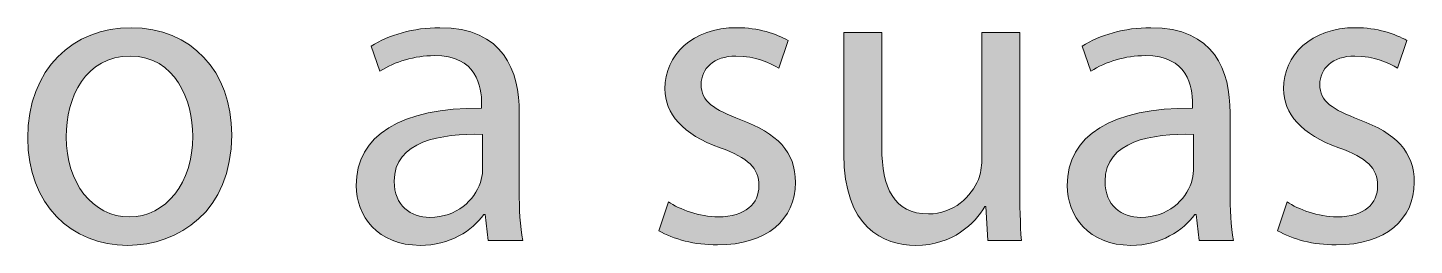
# Model space of a CAD drawing. Header units: inches. Extents: x -507 to 1392, y -754 to 68.
# Drawn here: x 1140.79 to 1172.93, y -47.53 to -42.47 of the extents above; entities that cross this region are included whole.
import ezdxf

# ---------------------------------------------------------------- set-up
doc = ezdxf.new("R2010")
doc.units = ezdxf.units.IN
doc.header["$MEASUREMENT"] = 0
doc.layers.add('back', color=7, linetype='Continuous')

# ---------------------------------------------------------------- blocks, each defined once
blk = doc.blocks.new('block 161')
at = {"layer": 'back', "true_color": 0x231f20}
h = blk.add_hatch(color=250, dxfattribs=at)
h.dxf.hatch_style = 2
edge = h.paths.add_edge_path()
edge.add_spline(control_points=[(1145.518, -44.958), (1145.518, -46.748), (1144.277, -47.527), (1143.107, -47.527), (1141.799, -47.527), (1140.789, -46.567), (1140.789, -45.038), (1140.789, -43.419), (1141.85, -42.47), (1143.188, -42.47), (1144.578, -42.47), (1145.518, -43.479), (1145.518, -44.958)], knot_values=[0, 0, 0, 0, 1, 1, 1, 2, 2, 2, 3, 3, 3, 4, 4, 4, 4], degree=3, periodic=1)
edge = h.paths.add_edge_path()
edge.add_spline(control_points=[(1141.68, -45.008), (1141.68, -46.068), (1142.289, -46.867), (1143.148, -46.867), (1143.988, -46.867), (1144.617, -46.078), (1144.617, -44.988), (1144.617, -44.169), (1144.207, -43.129), (1143.168, -43.129), (1142.129, -43.129), (1141.68, -44.089), (1141.68, -45.008)], knot_values=[0, 0, 0, 0, 1, 1, 1, 2, 2, 2, 3, 3, 3, 4, 4, 4, 4], degree=3, periodic=1)
h = blk.add_hatch(color=250, dxfattribs=at)
h.dxf.hatch_style = 2
edge = h.paths.add_edge_path()
edge.add_spline(control_points=[(1151.463, -47.417), (1151.463, -47.417), (1151.393, -46.807), (1151.393, -46.807), (1151.393, -46.807), (1151.363, -46.807), (1151.363, -46.807), (1151.094, -47.187), (1150.574, -47.527), (1149.885, -47.527), (1148.904, -47.527), (1148.404, -46.837), (1148.404, -46.138), (1148.404, -44.968), (1149.445, -44.329), (1151.312, -44.339), (1151.312, -44.339), (1151.312, -44.239), (1151.312, -44.239), (1151.312, -43.839), (1151.203, -43.119), (1150.215, -43.119), (1149.764, -43.119), (1149.295, -43.259), (1148.955, -43.479), (1148.955, -43.479), (1148.754, -42.899), (1148.754, -42.899), (1149.154, -42.64), (1149.734, -42.47), (1150.344, -42.47), (1151.822, -42.47), (1152.184, -43.479), (1152.184, -44.449), (1152.184, -44.449), (1152.184, -46.258), (1152.184, -46.258), (1152.184, -46.677), (1152.203, -47.087), (1152.264, -47.417), (1152.264, -47.417), (1151.463, -47.417), (1151.463, -47.417)], knot_values=[0, 0, 0, 0, 1, 1, 1, 2, 2, 2, 3, 3, 3, 4, 4, 4, 5, 5, 5, 6, 6, 6, 7, 7, 7, 8, 8, 8, 9, 9, 9, 10, 10, 10, 11, 11, 11, 12, 12, 12, 13, 13, 13, 14, 14, 14, 14], degree=3, periodic=1)
edge = h.paths.add_edge_path()
edge.add_spline(control_points=[(1151.334, -44.948), (1150.373, -44.928), (1149.285, -45.098), (1149.285, -46.038), (1149.285, -46.607), (1149.664, -46.877), (1150.113, -46.877), (1150.744, -46.877), (1151.143, -46.478), (1151.283, -46.068), (1151.312, -45.978), (1151.334, -45.878), (1151.334, -45.788), (1151.334, -45.788), (1151.334, -44.948), (1151.334, -44.948)], knot_values=[0, 0, 0, 0, 1, 1, 1, 2, 2, 2, 3, 3, 3, 4, 4, 4, 5, 5, 5, 5], degree=3, periodic=1)
h = blk.add_hatch(color=250, dxfattribs=at)
h.dxf.hatch_style = 2
edge = h.paths.add_edge_path()
edge.add_spline(control_points=[(1155.641, -46.518), (1155.9, -46.688), (1156.359, -46.867), (1156.799, -46.867), (1157.439, -46.867), (1157.74, -46.547), (1157.74, -46.147), (1157.74, -45.728), (1157.49, -45.498), (1156.84, -45.258), (1155.971, -44.948), (1155.561, -44.469), (1155.561, -43.889), (1155.561, -43.109), (1156.189, -42.47), (1157.23, -42.47), (1157.719, -42.47), (1158.148, -42.61), (1158.418, -42.77), (1158.418, -42.77), (1158.199, -43.409), (1158.199, -43.409), (1158.01, -43.289), (1157.66, -43.129), (1157.209, -43.129), (1156.689, -43.129), (1156.4, -43.429), (1156.4, -43.789), (1156.4, -44.189), (1156.689, -44.369), (1157.32, -44.608), (1158.158, -44.928), (1158.588, -45.348), (1158.588, -46.068), (1158.588, -46.917), (1157.93, -47.517), (1156.779, -47.517), (1156.25, -47.517), (1155.76, -47.387), (1155.42, -47.187), (1155.42, -47.187), (1155.641, -46.518), (1155.641, -46.518)], knot_values=[0, 0, 0, 0, 1, 1, 1, 2, 2, 2, 3, 3, 3, 4, 4, 4, 5, 5, 5, 6, 6, 6, 7, 7, 7, 8, 8, 8, 9, 9, 9, 10, 10, 10, 11, 11, 11, 12, 12, 12, 13, 13, 13, 14, 14, 14, 14], degree=3, periodic=1)
h = blk.add_hatch(color=250, dxfattribs=at)
h.dxf.hatch_style = 2
edge = h.paths.add_edge_path()
edge.add_spline(control_points=[(1163.787, -46.098), (1163.787, -46.598), (1163.797, -47.037), (1163.826, -47.417), (1163.826, -47.417), (1163.047, -47.417), (1163.047, -47.417), (1163.047, -47.417), (1162.998, -46.627), (1162.998, -46.627), (1162.998, -46.627), (1162.977, -46.627), (1162.977, -46.627), (1162.748, -47.017), (1162.238, -47.527), (1161.379, -47.527), (1160.619, -47.527), (1159.709, -47.107), (1159.709, -45.408), (1159.709, -45.408), (1159.709, -42.58), (1159.709, -42.58), (1159.709, -42.58), (1160.588, -42.58), (1160.588, -42.58), (1160.588, -42.58), (1160.588, -45.258), (1160.588, -45.258), (1160.588, -46.178), (1160.869, -46.797), (1161.668, -46.797), (1162.258, -46.797), (1162.668, -46.388), (1162.828, -45.998), (1162.877, -45.868), (1162.906, -45.708), (1162.906, -45.548), (1162.906, -45.548), (1162.906, -42.58), (1162.906, -42.58), (1162.906, -42.58), (1163.787, -42.58), (1163.787, -42.58), (1163.787, -42.58), (1163.787, -46.098), (1163.787, -46.098)], knot_values=[0, 0, 0, 0, 1, 1, 1, 2, 2, 2, 3, 3, 3, 4, 4, 4, 5, 5, 5, 6, 6, 6, 7, 7, 7, 8, 8, 8, 9, 9, 9, 10, 10, 10, 11, 11, 11, 12, 12, 12, 13, 13, 13, 14, 14, 14, 15, 15, 15, 15], degree=3, periodic=1)
h = blk.add_hatch(color=250, dxfattribs=at)
h.dxf.hatch_style = 2
edge = h.paths.add_edge_path()
edge.add_spline(control_points=[(1167.945, -47.417), (1167.945, -47.417), (1167.875, -46.807), (1167.875, -46.807), (1167.875, -46.807), (1167.846, -46.807), (1167.846, -46.807), (1167.574, -47.187), (1167.055, -47.527), (1166.365, -47.527), (1165.387, -47.527), (1164.887, -46.837), (1164.887, -46.138), (1164.887, -44.968), (1165.926, -44.329), (1167.795, -44.339), (1167.795, -44.339), (1167.795, -44.239), (1167.795, -44.239), (1167.795, -43.839), (1167.686, -43.119), (1166.695, -43.119), (1166.246, -43.119), (1165.775, -43.259), (1165.436, -43.479), (1165.436, -43.479), (1165.236, -42.899), (1165.236, -42.899), (1165.637, -42.64), (1166.215, -42.47), (1166.826, -42.47), (1168.305, -42.47), (1168.664, -43.479), (1168.664, -44.449), (1168.664, -44.449), (1168.664, -46.258), (1168.664, -46.258), (1168.664, -46.677), (1168.684, -47.087), (1168.744, -47.417), (1168.744, -47.417), (1167.945, -47.417), (1167.945, -47.417)], knot_values=[0, 0, 0, 0, 1, 1, 1, 2, 2, 2, 3, 3, 3, 4, 4, 4, 5, 5, 5, 6, 6, 6, 7, 7, 7, 8, 8, 8, 9, 9, 9, 10, 10, 10, 11, 11, 11, 12, 12, 12, 13, 13, 13, 14, 14, 14, 14], degree=3, periodic=1)
edge = h.paths.add_edge_path()
edge.add_spline(control_points=[(1167.814, -44.948), (1166.855, -44.928), (1165.766, -45.098), (1165.766, -46.038), (1165.766, -46.607), (1166.146, -46.877), (1166.596, -46.877), (1167.225, -46.877), (1167.625, -46.478), (1167.766, -46.068), (1167.795, -45.978), (1167.814, -45.878), (1167.814, -45.788), (1167.814, -45.788), (1167.814, -44.948), (1167.814, -44.948)], knot_values=[0, 0, 0, 0, 1, 1, 1, 2, 2, 2, 3, 3, 3, 4, 4, 4, 5, 5, 5, 5], degree=3, periodic=1)
h = blk.add_hatch(color=250, dxfattribs=at)
h.dxf.hatch_style = 2
edge = h.paths.add_edge_path()
edge.add_spline(control_points=[(1169.984, -46.518), (1170.244, -46.688), (1170.705, -46.867), (1171.145, -46.867), (1171.783, -46.867), (1172.084, -46.547), (1172.084, -46.147), (1172.084, -45.728), (1171.834, -45.498), (1171.184, -45.258), (1170.314, -44.948), (1169.904, -44.469), (1169.904, -43.889), (1169.904, -43.109), (1170.535, -42.47), (1171.574, -42.47), (1172.064, -42.47), (1172.494, -42.61), (1172.764, -42.77), (1172.764, -42.77), (1172.543, -43.409), (1172.543, -43.409), (1172.354, -43.289), (1172.004, -43.129), (1171.555, -43.129), (1171.035, -43.129), (1170.744, -43.429), (1170.744, -43.789), (1170.744, -44.189), (1171.035, -44.369), (1171.664, -44.608), (1172.504, -44.928), (1172.934, -45.348), (1172.934, -46.068), (1172.934, -46.917), (1172.273, -47.517), (1171.125, -47.517), (1170.596, -47.517), (1170.105, -47.387), (1169.766, -47.187), (1169.766, -47.187), (1169.984, -46.518), (1169.984, -46.518)], knot_values=[0, 0, 0, 0, 1, 1, 1, 2, 2, 2, 3, 3, 3, 4, 4, 4, 5, 5, 5, 6, 6, 6, 7, 7, 7, 8, 8, 8, 9, 9, 9, 10, 10, 10, 11, 11, 11, 12, 12, 12, 13, 13, 13, 14, 14, 14, 14], degree=3, periodic=1)
at = {"layer": 'back', "lineweight": 0}
for points, knots in [([(1145.518, -44.958), (1145.518, -46.748), (1144.277, -47.527), (1143.107, -47.527), (1141.799, -47.527), (1140.789, -46.567), (1140.789, -45.038), (1140.789, -43.419), (1141.85, -42.47), (1143.188, -42.47), (1144.578, -42.47), (1145.518, -43.479), (1145.518, -44.958)], [0, 0, 0, 0, 1, 1, 1, 2, 2, 2, 3, 3, 3, 4, 4, 4, 4]), ([(1151.463, -47.417), (1151.463, -47.417), (1151.393, -46.807), (1151.393, -46.807), (1151.393, -46.807), (1151.363, -46.807), (1151.363, -46.807), (1151.094, -47.187), (1150.574, -47.527), (1149.885, -47.527), (1148.904, -47.527), (1148.404, -46.837), (1148.404, -46.138), (1148.404, -44.968), (1149.445, -44.329), (1151.312, -44.339), (1151.312, -44.339), (1151.312, -44.239), (1151.312, -44.239), (1151.312, -43.839), (1151.203, -43.119), (1150.215, -43.119), (1149.764, -43.119), (1149.295, -43.259), (1148.955, -43.479), (1148.955, -43.479), (1148.754, -42.899), (1148.754, -42.899), (1149.154, -42.64), (1149.734, -42.47), (1150.344, -42.47), (1151.822, -42.47), (1152.184, -43.479), (1152.184, -44.449), (1152.184, -44.449), (1152.184, -46.258), (1152.184, -46.258), (1152.184, -46.677), (1152.203, -47.087), (1152.264, -47.417), (1152.264, -47.417), (1151.463, -47.417), (1151.463, -47.417)], [0, 0, 0, 0, 1, 1, 1, 2, 2, 2, 3, 3, 3, 4, 4, 4, 5, 5, 5, 6, 6, 6, 7, 7, 7, 8, 8, 8, 9, 9, 9, 10, 10, 10, 11, 11, 11, 12, 12, 12, 13, 13, 13, 14, 14, 14, 14]), ([(1155.641, -46.518), (1155.9, -46.688), (1156.359, -46.867), (1156.799, -46.867), (1157.439, -46.867), (1157.74, -46.547), (1157.74, -46.147), (1157.74, -45.728), (1157.49, -45.498), (1156.84, -45.258), (1155.971, -44.948), (1155.561, -44.469), (1155.561, -43.889), (1155.561, -43.109), (1156.189, -42.47), (1157.23, -42.47), (1157.719, -42.47), (1158.148, -42.61), (1158.418, -42.77), (1158.418, -42.77), (1158.199, -43.409), (1158.199, -43.409), (1158.01, -43.289), (1157.66, -43.129), (1157.209, -43.129), (1156.689, -43.129), (1156.4, -43.429), (1156.4, -43.789), (1156.4, -44.189), (1156.689, -44.369), (1157.32, -44.608), (1158.158, -44.928), (1158.588, -45.348), (1158.588, -46.068), (1158.588, -46.917), (1157.93, -47.517), (1156.779, -47.517), (1156.25, -47.517), (1155.76, -47.387), (1155.42, -47.187), (1155.42, -47.187), (1155.641, -46.518), (1155.641, -46.518)], [0, 0, 0, 0, 1, 1, 1, 2, 2, 2, 3, 3, 3, 4, 4, 4, 5, 5, 5, 6, 6, 6, 7, 7, 7, 8, 8, 8, 9, 9, 9, 10, 10, 10, 11, 11, 11, 12, 12, 12, 13, 13, 13, 14, 14, 14, 14]), ([(1163.787, -46.098), (1163.787, -46.598), (1163.797, -47.037), (1163.826, -47.417), (1163.826, -47.417), (1163.047, -47.417), (1163.047, -47.417), (1163.047, -47.417), (1162.998, -46.627), (1162.998, -46.627), (1162.998, -46.627), (1162.977, -46.627), (1162.977, -46.627), (1162.748, -47.017), (1162.238, -47.527), (1161.379, -47.527), (1160.619, -47.527), (1159.709, -47.107), (1159.709, -45.408), (1159.709, -45.408), (1159.709, -42.58), (1159.709, -42.58), (1159.709, -42.58), (1160.588, -42.58), (1160.588, -42.58), (1160.588, -42.58), (1160.588, -45.258), (1160.588, -45.258), (1160.588, -46.178), (1160.869, -46.797), (1161.668, -46.797), (1162.258, -46.797), (1162.668, -46.388), (1162.828, -45.998), (1162.877, -45.868), (1162.906, -45.708), (1162.906, -45.548), (1162.906, -45.548), (1162.906, -42.58), (1162.906, -42.58), (1162.906, -42.58), (1163.787, -42.58), (1163.787, -42.58), (1163.787, -42.58), (1163.787, -46.098), (1163.787, -46.098)], [0, 0, 0, 0, 1, 1, 1, 2, 2, 2, 3, 3, 3, 4, 4, 4, 5, 5, 5, 6, 6, 6, 7, 7, 7, 8, 8, 8, 9, 9, 9, 10, 10, 10, 11, 11, 11, 12, 12, 12, 13, 13, 13, 14, 14, 14, 15, 15, 15, 15]), ([(1167.945, -47.417), (1167.945, -47.417), (1167.875, -46.807), (1167.875, -46.807), (1167.875, -46.807), (1167.846, -46.807), (1167.846, -46.807), (1167.574, -47.187), (1167.055, -47.527), (1166.365, -47.527), (1165.387, -47.527), (1164.887, -46.837), (1164.887, -46.138), (1164.887, -44.968), (1165.926, -44.329), (1167.795, -44.339), (1167.795, -44.339), (1167.795, -44.239), (1167.795, -44.239), (1167.795, -43.839), (1167.686, -43.119), (1166.695, -43.119), (1166.246, -43.119), (1165.775, -43.259), (1165.436, -43.479), (1165.436, -43.479), (1165.236, -42.899), (1165.236, -42.899), (1165.637, -42.64), (1166.215, -42.47), (1166.826, -42.47), (1168.305, -42.47), (1168.664, -43.479), (1168.664, -44.449), (1168.664, -44.449), (1168.664, -46.258), (1168.664, -46.258), (1168.664, -46.677), (1168.684, -47.087), (1168.744, -47.417), (1168.744, -47.417), (1167.945, -47.417), (1167.945, -47.417)], [0, 0, 0, 0, 1, 1, 1, 2, 2, 2, 3, 3, 3, 4, 4, 4, 5, 5, 5, 6, 6, 6, 7, 7, 7, 8, 8, 8, 9, 9, 9, 10, 10, 10, 11, 11, 11, 12, 12, 12, 13, 13, 13, 14, 14, 14, 14]), ([(1169.984, -46.518), (1170.244, -46.688), (1170.705, -46.867), (1171.145, -46.867), (1171.783, -46.867), (1172.084, -46.547), (1172.084, -46.147), (1172.084, -45.728), (1171.834, -45.498), (1171.184, -45.258), (1170.314, -44.948), (1169.904, -44.469), (1169.904, -43.889), (1169.904, -43.109), (1170.535, -42.47), (1171.574, -42.47), (1172.064, -42.47), (1172.494, -42.61), (1172.764, -42.77), (1172.764, -42.77), (1172.543, -43.409), (1172.543, -43.409), (1172.354, -43.289), (1172.004, -43.129), (1171.555, -43.129), (1171.035, -43.129), (1170.744, -43.429), (1170.744, -43.789), (1170.744, -44.189), (1171.035, -44.369), (1171.664, -44.608), (1172.504, -44.928), (1172.934, -45.348), (1172.934, -46.068), (1172.934, -46.917), (1172.273, -47.517), (1171.125, -47.517), (1170.596, -47.517), (1170.105, -47.387), (1169.766, -47.187), (1169.766, -47.187), (1169.984, -46.518), (1169.984, -46.518)], [0, 0, 0, 0, 1, 1, 1, 2, 2, 2, 3, 3, 3, 4, 4, 4, 5, 5, 5, 6, 6, 6, 7, 7, 7, 8, 8, 8, 9, 9, 9, 10, 10, 10, 11, 11, 11, 12, 12, 12, 13, 13, 13, 14, 14, 14, 14]), ([(1141.68, -45.008), (1141.68, -46.068), (1142.289, -46.867), (1143.148, -46.867), (1143.988, -46.867), (1144.617, -46.078), (1144.617, -44.988), (1144.617, -44.169), (1144.207, -43.129), (1143.168, -43.129), (1142.129, -43.129), (1141.68, -44.089), (1141.68, -45.008)], [0, 0, 0, 0, 1, 1, 1, 2, 2, 2, 3, 3, 3, 4, 4, 4, 4]), ([(1151.334, -44.948), (1150.373, -44.928), (1149.285, -45.098), (1149.285, -46.038), (1149.285, -46.607), (1149.664, -46.877), (1150.113, -46.877), (1150.744, -46.877), (1151.143, -46.478), (1151.283, -46.068), (1151.312, -45.978), (1151.334, -45.878), (1151.334, -45.788), (1151.334, -45.788), (1151.334, -44.948), (1151.334, -44.948)], [0, 0, 0, 0, 1, 1, 1, 2, 2, 2, 3, 3, 3, 4, 4, 4, 5, 5, 5, 5]), ([(1167.814, -44.948), (1166.855, -44.928), (1165.766, -45.098), (1165.766, -46.038), (1165.766, -46.607), (1166.146, -46.877), (1166.596, -46.877), (1167.225, -46.877), (1167.625, -46.478), (1167.766, -46.068), (1167.795, -45.978), (1167.814, -45.878), (1167.814, -45.788), (1167.814, -45.788), (1167.814, -44.948), (1167.814, -44.948)], [0, 0, 0, 0, 1, 1, 1, 2, 2, 2, 3, 3, 3, 4, 4, 4, 5, 5, 5, 5])]:
    blk.add_open_spline(points, degree=3, knots=knots, dxfattribs=at)

msp = doc.modelspace()

# ---------------------------------------------------------------- block references
at = {"layer": 'back'}
msp.add_blockref('block 161', (0, 0), dxfattribs=at)

doc.saveas('drawing.dxf')
